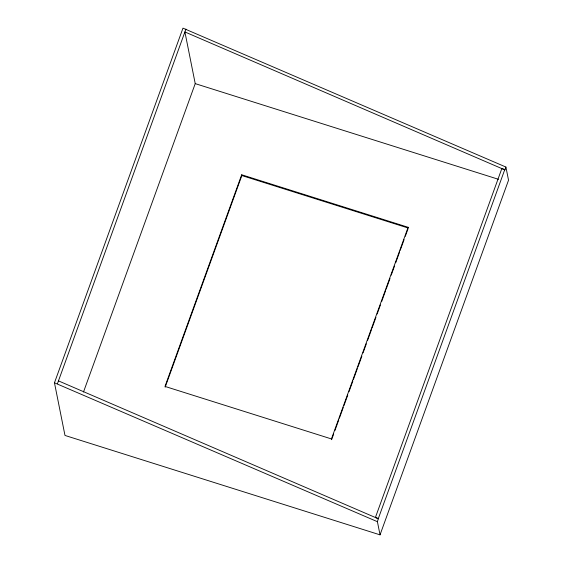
<?xml version="1.0" encoding="UTF-8"?>
<svg xmlns="http://www.w3.org/2000/svg" width="563" height="563" viewBox="0 0 563 563"><rect width="100%" height="100%" fill="white"/><g stroke="black" fill="none" stroke-linecap="round" stroke-linejoin="round"><path stroke-width="0.84" d="M54.463 382.798L182.968 28.15L505.905 167.042L508.537 180.202L380.032 534.85L64.984 435.445L54.463 382.798L377.407 521.69L380.032 534.85M57.433 383.734L185.938 29.086M83.479 392.038L195.227 83.627L184.903 31.95L504.87 169.899L505.905 167.042M241.689 174.776L241.844 175.543L408.288 228.057L408.133 227.29L241.689 174.776L165.001 386.422L331.445 438.936L331.6 439.703L333.697 433.918M165.156 387.189L241.844 175.543M331.445 438.936L408.133 227.29M334.894 430.611L338.785 419.864M339.383 418.21L343.282 407.464M343.88 405.81L347.772 395.057M348.976 391.757L352.867 381.003M353.465 379.349L357.357 368.603M357.962 366.949L361.854 356.203M363.051 352.895L366.344 343.803M367.548 340.495L371.439 329.749M372.037 328.095L375.936 317.349M377.133 314.041L380.426 304.949M381.623 301.641L385.521 290.895M386.119 289.241L390.011 278.488M391.208 275.18L394.508 266.088M395.705 262.78L399.596 252.034M400.194 250.38L404.093 239.634M405.29 236.326L407.985 228.888M378.364 518.453L504.8 169.526L501.823 168.59L375.394 517.517L378.364 518.453L377.407 521.69M195.227 83.627L498.473 179.308M58.468 380.877L378.442 518.826M504.8 169.526L504.87 169.899"/></g></svg>
